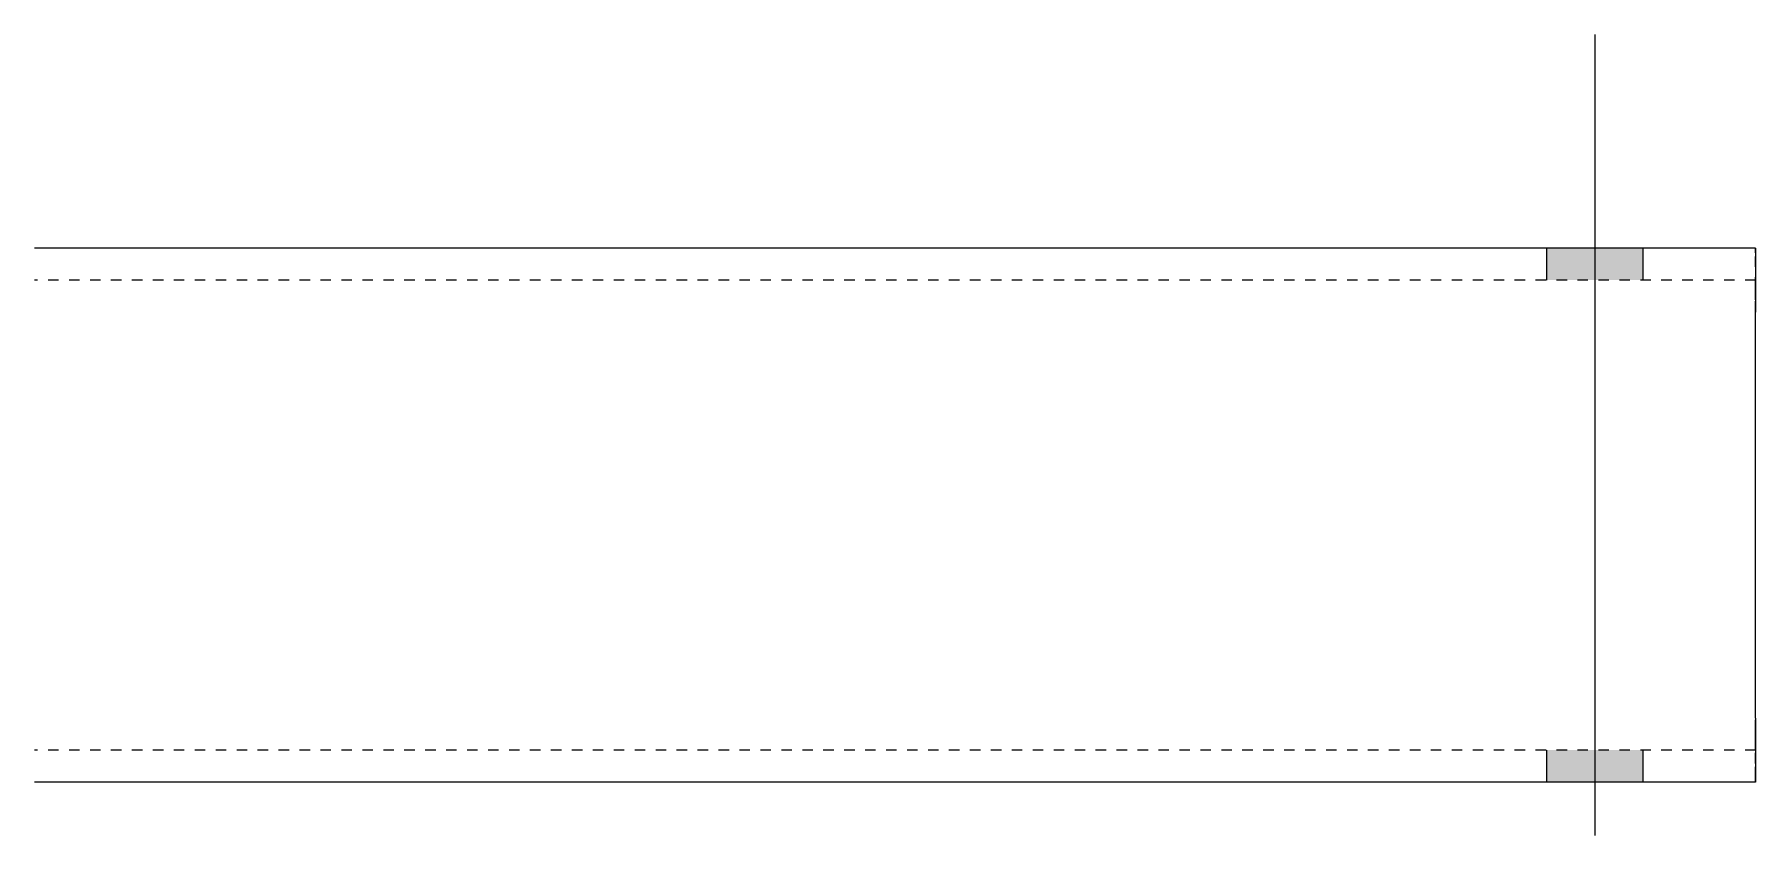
# Model space of a CAD drawing. Header units: millimetres. Extents: x 4 to 15344, y 4 to 217.
# Drawn here: x 15022.1 to 15344.1, y 6 to 156 of the extents above; entities that cross this region are included whole.
import ezdxf

# ---------------------------------------------------------------- set-up
doc = ezdxf.new("R2010")
doc.units = ezdxf.units.MM
doc.linetypes.add('DXK_LINE_DOT2', pattern=[3.9198, 1.9599, -1.9599])
doc.layers.add('STÅL', color=7, linetype='Continuous')

msp = doc.modelspace()

# ---------------------------------------------------------------- hatches: boundary and pattern name
at = {"layer": 'STÅL', "linetype": 'Continuous'}
for points in [[(15323.11, 116), (15305.11, 116), (15305.11, 110), (15323.11, 110)], [(15323.11, 116), (15305.11, 116), (15305.11, 110), (15323.11, 110)], [(15323.11, 22), (15305.11, 22), (15305.11, 16), (15323.11, 16)], [(15323.11, 22), (15305.11, 22), (15305.11, 16), (15323.11, 16)]]:
    msp.add_hatch(color=3, dxfattribs=at).paths.add_polyline_path(points)

# ---------------------------------------------------------------- linework, layer by layer
at = {"layer": 'STÅL', "color": 3, "linetype": 'Continuous'}
for p, q in [((15314.11, 6), (15314.11, 156)), ((15314.11, 6), (15314.11, 156)), ((15305.11, 110), (15305.11, 116)), ((15305.11, 110), (15305.11, 116)), ((15323.11, 110), (15323.11, 116)), ((15323.11, 110), (15323.11, 116)), ((15305.11, 16), (15305.11, 22)), ((15305.11, 16), (15305.11, 22)), ((15323.11, 16), (15323.11, 22)), ((15323.11, 16), (15323.11, 22))]:
    msp.add_line(p, q, dxfattribs=at)
at = {"layer": 'STÅL', "color": 2, "linetype": 'Continuous'}
for p, q in [((15344.14, 116), (15022.11, 116)), ((15344.14, 116), (15344.14, 115.09)), ((15344.14, 115.09), (15344.14, 112.49)), ((15344.14, 112.49), (15344.14, 108.59)), ((15344.14, 108.59), (15344.14, 104)), ((15344.14, 28), (15344.14, 104)), ((15344.14, 28), (15344.14, 23.41)), ((15344.14, 23.41), (15344.14, 19.51)), ((15344.14, 19.51), (15344.14, 16.91)), ((15344.14, 16.91), (15344.14, 16)), ((15344.14, 16), (15022.11, 16))]:
    msp.add_line(p, q, dxfattribs=at)
at = {"layer": 'STÅL', "color": 7, "linetype": 'DXK_LINE_DOT2'}
for p, q in [((15344.12, 115.09), (15344.12, 116)), ((15344.12, 112.49), (15344.12, 115.09)), ((15344.14, 110), (15022.11, 110)), ((15344.12, 108.59), (15344.12, 112.49)), ((15344.12, 109.54), (15344.12, 110)), ((15344.12, 108.59), (15344.12, 109.54)), ((15344.14, 109.54), (15344.14, 110)), ((15344.14, 108.59), (15344.14, 109.54)), ((15344.12, 108.24), (15344.12, 108.59)), ((15344.12, 104), (15344.12, 108.59)), ((15344.12, 106.3), (15344.12, 108.24)), ((15344.12, 25.7), (15344.12, 106.3)), ((15344.14, 106.3), (15344.14, 108.59)), ((15344.14, 25.7), (15344.14, 106.3)), ((15344.12, 25.7), (15344.12, 104)), ((15344.12, 25.7), (15344.12, 23.76)), ((15344.12, 23.41), (15344.12, 25.7)), ((15344.12, 23.76), (15344.12, 22.46)), ((15344.12, 19.51), (15344.12, 23.41)), ((15344.14, 23.76), (15344.14, 25.7)), ((15344.14, 22.46), (15344.14, 23.76)), ((15344.14, 22), (15022.11, 22)), ((15344.12, 22.46), (15344.12, 22)), ((15344.12, 16.91), (15344.12, 19.51)), ((15344.14, 22), (15344.14, 22.46)), ((15344.12, 16), (15344.12, 16.91))]:
    msp.add_line(p, q, dxfattribs=at)

doc.saveas('drawing.dxf')
